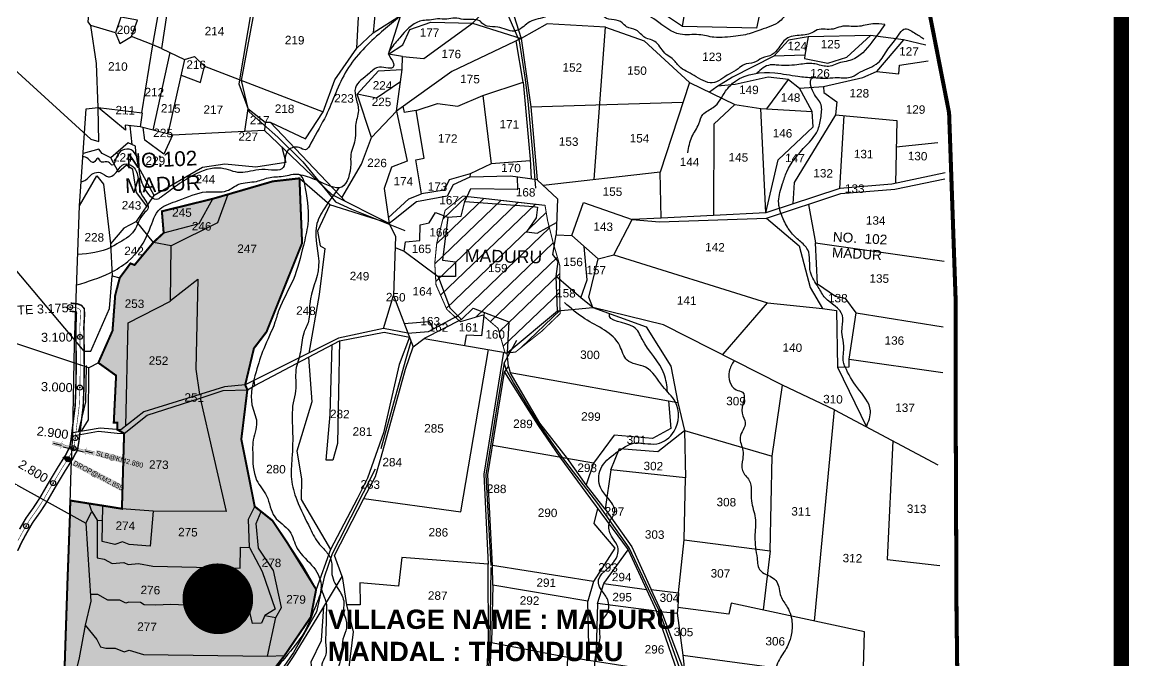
# Model space of a CAD drawing. Header units: millimetres. Extents: x 191342 to 235284, y 1600297 to 1616674.
# Drawn here: x 199883 to 202081, y 1605824 to 1607092 of the extents above; entities that cross this region are included whole.
import ezdxf
from ezdxf.enums import TextEntityAlignment as Align

# ---------------------------------------------------------------- set-up
doc = ezdxf.new("R2010")
doc.units = ezdxf.units.MM
doc.header["$LTSCALE"] = 15
doc.header["$PDMODE"] = 32
doc.header["$PDSIZE"] = 10
for name, pattern in [('ACAD_ISO02W100', [15, 12, -3]), ('ACAD_ISO03W100', [30, 12, -18]), ('HIDDEN2', [0.1875, 0.125, -0.0625])]:
    doc.linetypes.add(name, pattern=pattern)
for name, color, linetype in [('CANAL1', 7, 'Continuous'), ('CSMark', 72, 'Continuous'), ('DIMENSION', 1, 'Continuous'), ('PLOTS', 7, 'Continuous'), ('PLOTS NO', 7, 'Continuous'), ('ROADS', 1, 'Continuous'), ('STREAMS', 4, 'Continuous'), ('STRUCTURE', 5, 'Continuous'), ('TEXT', 1, 'Continuous'), ('text2', 7, 'Continuous'), ('VILLAGE BOUNDRY', 5, 'Continuous'), ('WUA-10', 3, 'Continuous')]:
    doc.layers.add(name, color=color, linetype=linetype)
doc.styles.get("Standard").update_dxf_attribs({"font": 'arial.ttf'})
doc.dimstyles.get("Standard").update_dxf_attribs({"dimtxt": 0.18, "dimasz": 0.18, "dimexe": 0.18, "dimexo": 0.0625, "dimgap": 0.09, "dimtad": 0, "dimtih": 1, "dimtoh": 1, "dimdec": 4, "dimzin": 0, "dimdsep": 46, "dimtxsty": 'Standard', "dimcen": 0.09, "dimadec": 0, "dimazin": 0, "dimtfac": 1, "dimtdec": 4, "dimtofl": 0, "dimtmove": 0, "dimatfit": 3, "dimfxl": 1, "dimtolj": 1, "dimtzin": 0, "dimarcsym": 0})

# ---------------------------------------------------------------- blocks, each defined once
blk = doc.blocks.new('DROP')
h = blk.add_hatch()
h.set_pattern_fill('ANSI31', color=1, scale=10, angle=45)
h.set_pattern_definition([(90, (-324.4107, -25.7687), (-1.25, 0), [])])
h.paths.add_polyline_path([(-9.9, -4.3), (-13.8, 4.1), (13.8, 4.1), (10.2, -4.3)])
at = {"layer": 'STRUCTURE', "color": 5, "const_width": 0.49}
blk.add_lwpolyline([(-9.9, -4.3), (-13.8, 4.1), (13.8, 4.1), (10.2, -4.3), (-9.9, -4.3)], dxfattribs=at)
at = {"layer": 'STRUCTURE', "color": 5}
blk.add_circle((0, 0), 1.33, dxfattribs=at)
blk = doc.blocks.new('SLB')
at = {"layer": 'STRUCTURE'}
h = blk.add_hatch(dxfattribs=at)
h.set_pattern_fill('DOTS', color=6, scale=20, angle=320.3722, style=0)
h.set_pattern_definition([(320.372247934, (-159.4327, -72.9564), (1.2786241598, 0.5641323054), [0, -1.25])])
h.paths.add_polyline_path([(769699.5, 1706871.1), (769699.5, 1706861.1), (769729.1, 1706861.1), (769732.1, 1706863.1), (769792.1, 1706863.1), (769795.1, 1706861.1), (769824.7, 1706861.1), (769824.7, 1706871.1), (769795.1, 1706871.1), (769792.1, 1706869.1), (769732.1, 1706869.1), (769729.1, 1706871.1)])
at = {"layer": 'STRUCTURE', "color": 6, "linetype": 'ACAD_ISO02W100', "ltscale": 0.5, "const_width": 0.5}
for points in [[(769699.5, 1706871.1), (769729.1, 1706871.1)], [(769795.1, 1706871.1), (769824.7, 1706871.1)], [(769699.5, 1706861.1), (769729.1, 1706861.1)], [(769795.1, 1706861.1), (769824.7, 1706861.1)]]:
    blk.add_lwpolyline(points, dxfattribs=at)
at = {"layer": 'STRUCTURE', "color": 6, "const_width": 0.628}
for points in [[(769726.1, 1706877.1), (769726.1, 1706873.1), (769732.1, 1706869.1), (769792.1, 1706869.1), (769798.1, 1706873.1), (769798.1, 1706877.1)], [(769726.1, 1706855.1), (769726.1, 1706859.1), (769732.1, 1706863.1), (769792.1, 1706863.1), (769798.1, 1706859.1), (769798.1, 1706855.1)]]:
    blk.add_lwpolyline(points, dxfattribs=at)
at = {"layer": 'STRUCTURE', "color": 6}
blk.add_lwpolyline([(769732.1, 1706863.1), (769792.1, 1706863.1)], dxfattribs=at)
blk.add_lwpolyline([(769732.1, 1706863.1), (769792.1, 1706863.1)], dxfattribs=at)
at = {"layer": 'STRUCTURE', "color": 0}
blk.add_circle((769762.1, 1706866.1), 1.24, dxfattribs=at)
for points in [[(769703.8, 1706866), (769726.7, 1706866)], [(769818.6, 1706865.8), (769795.7, 1706865.8)]]:
    blk.add_leader(points, dimstyle='Standard', override={"dimasz": 10, "dimgap": 0.09, "dimtad": 0}, dxfattribs=at)

msp = doc.modelspace()

# ---------------------------------------------------------------- hatches: boundary and pattern name
at = {"layer": 'PLOTS NO', "true_color": 0x105689}
h = msp.add_hatch(color=146, dxfattribs=at)
h.dxf.hatch_style = 1
h.paths.add_polyline_path([(200132, 1605430.3), (200220.9, 1605562.4), (200309.7, 1605694.4), (200329.3, 1605726.1), (200377.8, 1605800.7), (200403.9, 1605834.2), (200456, 1605910.7), (200466.6, 1605965.4), (200409.8, 1606057.2), (200379.8, 1606102.1), (200357.1, 1606120.2), (200344.6, 1606130.1), (200318, 1606263.8), (200330, 1606361.9), (200325.7, 1606371.6), (200343, 1606444.1), (200368.1, 1606476.9), (200438.7, 1606653), (200433.5, 1606781.6), (200380.6, 1606775.7), (200290.9, 1606749.6), (200261.1, 1606741), (200160.2, 1606716.2), (200163.8, 1606673.3), (200143.4, 1606654.5), (200106, 1606609.6), (200097.8, 1606612.7), (200076.6, 1606584.2), (200067.5, 1606549.5), (200062.2, 1606479.1), (200034.1, 1606415.4), (200069.3, 1606390.1), (200064.7, 1606296.8), (200071.7, 1606296.6), (200072, 1606282.4), (200085.2, 1606275.3), (200080.9, 1606125.6), (200042.9, 1606131.7), (200016, 1606135.9), (199978.3, 1606141.9), (199977.7, 1606113.5), (199972.8, 1605983), (199967.7, 1605830.3), (199961.6, 1605624.1), (199980.5, 1605719.2), (200028.1, 1605638.2), (200078.2, 1605621.6), (200094.9, 1605624.6), (200104.1, 1605618), (200089.9, 1605569.8), (200110.1, 1605525.7), (200133.7, 1605489.5), (200120.1, 1605465.6), (200109.9, 1605471.3), (200102.8, 1605453.1)])
at = {"layer": 'text2', "linetype": 'Continuous'}
h = msp.add_hatch(dxfattribs=at)
h.set_pattern_fill('ANSI31', color=40, scale=8.352367, angle=-1.1855)
h.set_pattern_definition([(43.8145, (192605.523, 1599909.112), (-18.35963, 19.13554), [])])
h.paths.add_polyline_path([(200783.5, 1606743.6), (200921.2, 1606728), (200926.4, 1606697.1), (200936.4, 1606657.2), (200950.4, 1606608.7), (200950.2, 1606561.7), (200951.1, 1606513), (200914.5, 1606477.9), (200862.4, 1606436.6), (200841.9, 1606434.7), (200827.9, 1606483.9), (200797.2, 1606510), (200752.8, 1606496.9), (200726.1, 1606521.5), (200704.7, 1606570.1), (200702.2, 1606612.9), (200706.1, 1606652.7), (200722.8, 1606718.2), (200758.1, 1606746.4)])
h.paths.add_polyline_path([(200755.2, 1606609.2), (200921.5, 1606605.8), (200922.3, 1606644), (200756, 1606647.4)], flags=24)
at = {"layer": 'text2'}
h = msp.add_hatch(dxfattribs=at)
h.set_pattern_fill('ANSI31', color=5)
h.set_pattern_definition([(45, (9407.9432, -6731.83475), (-0.088388347648, 0.088388347648), [])])
edge = h.paths.add_edge_path()
edge.add_arc((200271.4, 1605946.8), 69.1, 0, 360)
h.paths.add_polyline_path([(200192.7, 1605915.8), (200350, 1605915.8), (200350, 1605977.8), (200192.7, 1605977.8)], flags=9)

# ---------------------------------------------------------------- linework, layer by layer
at = {"layer": 'CANAL1', "color": 200, "const_width": 3}
for points in [[(199873.8, 1606042), (199881.4, 1606058.4), (199891.6, 1606077.2), (199903.6, 1606098.1), (199917.8, 1606117.9), (199931.2, 1606138.3), (199949.1, 1606169.3), (199967.8, 1606200.4), (199982.5, 1606223.6), (199988.6, 1606235.4), (199991.9, 1606240.6), (199993.5, 1606247.6), (199995.6, 1606260.4), (199998.6, 1606285.8), (200003.9, 1606328.3), (200005.4, 1606366), (200006, 1606401.9), (200006.1, 1606408.9), (200005.6, 1606464.5), (200005.6, 1606466.9), (200005.6, 1606467.7), (200005.3, 1606485.6), (200006.4, 1606507.1), (200006.5, 1606514.5), (200006.1, 1606522.9), (200000.6, 1606529.4), (199992.9, 1606532.3), (199985.2, 1606533.1), (199979.2, 1606533.9)], [(199877.6, 1606085), (199890.2, 1606106.8), (199904.6, 1606127), (199917.6, 1606146.7), (199935.3, 1606177.4), (199954.2, 1606208.8), (199968.6, 1606231.5), (199974.7, 1606243.4), (199976.9, 1606246.9), (199977.8, 1606250.7), (199979.8, 1606262.7), (199982.8, 1606287.7), (199988, 1606329.6), (199989.4, 1606366.4), (199990, 1606402.2), (199990.1, 1606409), (199989.6, 1606464.3), (199989.6, 1606466.7), (199989.6, 1606467.5), (199989.3, 1606485.9), (199990.4, 1606507.6), (199990.5, 1606514.3), (199990.4, 1606516.2), (199989.3, 1606516.6), (199983.3, 1606517.2), (199976.8, 1606518.1)]]:
    msp.add_lwpolyline(points, dxfattribs=at)
at = {"layer": 'CANAL1', "color": 1, "linetype": 'HIDDEN2', "ltscale": 4, "const_width": 1}
msp.add_lwpolyline([(199874.2, 1606062), (199884.6, 1606081.1), (199896.9, 1606102.4), (199911.2, 1606122.5), (199924.4, 1606142.5), (199942.2, 1606173.4), (199961, 1606204.6), (199975.6, 1606227.5), (199981.7, 1606239.4), (199984.4, 1606243.8), (199985.7, 1606249.1), (199987.7, 1606261.5), (199990.7, 1606286.7), (199996, 1606328.9), (199997.4, 1606366.2), (199998, 1606402), (199998.1, 1606408.9), (199997.6, 1606464.4), (199997.6, 1606466.8), (199997.6, 1606467.6), (199997.3, 1606485.7), (199998.4, 1606507.4), (199998.5, 1606514.4), (199998.2, 1606519.8), (199995.8, 1606522.7), (199991.1, 1606524.5), (199984.3, 1606525.1), (199978, 1606526)], dxfattribs=at)
at = {"layer": 'PLOTS', "color": 0}
for points in [[(200838.3, 1607321.3), (200852.4, 1607263.9), (200845, 1607149.4), (200873.5, 1607059), (200892.8, 1606923.7), (200905.4, 1606778.8), (200946, 1606741.1), (200943, 1606669.2), (200974.6, 1606667.9), (200997.8, 1606733.9), (201094.1, 1606699.9), (201148.7, 1606695.4), (201361.3, 1606702.7), (201508.7, 1606751.3), (201615.9, 1606760.1), (201715.5, 1606780.7)], [(200053.8, 1604854.6), (200046.8, 1604864), (199983.6, 1605005.9), (199957.4, 1605054), (199959.7, 1605260.9), (199960.4, 1605326.3), (199958.7, 1605459.6), (199962.6, 1605677.6), (199972.8, 1605983), (199977.7, 1606113.5), (199979.8, 1606204), (199983.6, 1606276.5), (199986.9, 1606452.7), (199996.7, 1606727.1), (200009.9, 1606919.9), (200033.6, 1606922), (200030.4, 1607009.6), (200019.4, 1607084.9), (200014, 1607092.3), (200018.1, 1607138.2), (199961.6, 1607192.5), (199926.7, 1607245.1), (199885.3, 1607283.1)], [(201193.9, 1607083.2), (201225.8, 1607276.9)], [(200018.1, 1607138.2), (200033.9, 1607194.8), (200179.1, 1607170.5), (200159.6, 1607039.5), (200142.1, 1607046.8)], [(200159.6, 1607039.5), (200205.4, 1607017.7), (200224.7, 1607023.3), (200244.8, 1607004.2), (200480.3, 1606913.7), (200503.4, 1606977.5), (200547.3, 1607040.2), (200553, 1607139.4), (200347.5, 1607197.7), (200337.5, 1607135.4), (200346.4, 1607128.7), (200317.7, 1606976.2)], [(201650.4, 1607131.9), (201545.4, 1607150.9), (201510.5, 1607151.7), (201346.7, 1607104.1), (201341.3, 1607080.1), (201193.9, 1607083.2), (201075, 1607163.2), (201036.1, 1607179.7), (200958.9, 1607197.2), (200845, 1607149.4)], [(200142.1, 1607046.8), (200164.7, 1607172.9)], [(200610.3, 1607028.1), (200638.7, 1607047), (200652.8, 1607077.3), (200694.1, 1607091.8), (200777.3, 1607090), (200835, 1607148.7)], [(200547.3, 1607040.2), (200579.6, 1607070.7), (200636, 1607106.5), (200647.3, 1607135.4)], [(200585.5, 1607134.1), (200579.6, 1607070.7)], [(200120.5, 1606911.9), (200142.1, 1607046.8), (200099.6, 1607063.2), (200112, 1607095.4), (200078.8, 1607101.9), (200068.2, 1607070.6), (200019.4, 1607084.9)], [(200517.9, 1606743), (200556.4, 1606809.8), (200576.3, 1606862.6), (200548, 1606948.7), (200590.5, 1606994.9), (200637.5, 1606997.8), (200638, 1607023.3), (200610.3, 1607028.1), (200635.1, 1607105.9)], [(200638, 1607023.3), (200680.4, 1607019.9), (200777.3, 1607090)], [(200777.3, 1607090), (200873.5, 1607059)], [(201018.7, 1606779.2), (201041.1, 1607081.6), (200925.7, 1607088.3), (200873.5, 1607059)], [(201041.1, 1607081.6), (201118.4, 1607055), (201207.9, 1606972), (201149.7, 1606794)], [(200068.2, 1607070.6), (200076.5, 1607049.2), (200099.6, 1607063.2)], [(200873.5, 1607059), (200736.1, 1606994), (200625.9, 1606915), (200637.5, 1606997.8)], [(200665.4, 1606916.2), (200707.6, 1606930.4), (200748.2, 1606925.2), (200797.8, 1606945.8), (200877.8, 1606972.3), (200864, 1607054.5)], [(201633, 1607056.9), (201567.7, 1607065.3), (201443.8, 1607062.8), (201404.7, 1607056.1), (201375.8, 1607024.4), (201293.7, 1606982.5), (201262.5, 1606963.1), (201247.8, 1606952.6)], [(201443.8, 1607062.8), (201437.2, 1607026.4), (201375.8, 1607024.4)], [(201437.2, 1607026.4), (201436.7, 1607019.5), (201482.6, 1607010.6), (201520.5, 1607022.3), (201567.7, 1607065.3)], [(201677.5, 1607046.4), (201633, 1607056.9), (201579.6, 1606993.9)], [(200143.1, 1606877.3), (200176.9, 1607031.3)], [(199851.7, 1607012.5), (200018.8, 1606859.3), (200035.2, 1606855.1), (200033.6, 1606922)], [(200205.4, 1607017.7), (200172.2, 1606869.9)], [(201474.1, 1606964.1), (201552.2, 1606982.2), (201579.6, 1606993.9), (201623.8, 1606989.4), (201625.5, 1607006.6), (201682.3, 1607015)], [(200198.4, 1606986.6), (200237.2, 1606972.2), (200244.8, 1607004.2)], [(200317.7, 1606976.2), (200330.8, 1606920), (200365.4, 1606893.4), (200375.6, 1606893.2), (200524.6, 1606735.8)], [(200634.1, 1606973.3), (200586.5, 1606941.1), (200548, 1606948.7)], [(200877.8, 1606972.3), (200891.8, 1606819.4), (200893.8, 1606780.4)], [(201207.9, 1606972), (201298.1, 1606928), (201350.1, 1606920.1), (201451.9, 1606914.1), (201426.9, 1606961), (201474.1, 1606964.1), (201474.9, 1606952.3), (201500.9, 1606933.5), (201498.4, 1606907.8), (201619.7, 1606896.2), (201617.5, 1606771.7)], [(201404.8, 1606978.2), (201364.3, 1606982.5), (201298.7, 1606968.2), (201264.6, 1606964.5)], [(201361.7, 1606919.4), (201404.8, 1606978.2), (201426.9, 1606961)], [(200797.8, 1606945.8), (200814.5, 1606810.2)], [(200905.4, 1606778.8), (200852.8, 1606786.1), (200772.1, 1606784.2), (200738.5, 1606768.6), (200726.6, 1606746), (200665.9, 1606734.9), (200620.4, 1606698.8), (200611.5, 1606691.7), (200498.3, 1606749.2), (200364.1, 1606876.6), (200181.6, 1606867.5), (200117.3, 1606883.8), (200087.5, 1606887.3), (200088.2, 1606877), (200033.6, 1606922)], [(200033.6, 1606922), (200121.1, 1606911.9), (200117.3, 1606883.8)], [(200330.8, 1606920), (200324.6, 1606874.6)], [(200609.9, 1606703.3), (200650.7, 1606741.2), (200676, 1606750.7), (200664.5, 1606818.6), (200681.4, 1606821.5), (200665.4, 1606916.2), (200645.2, 1606912.8), (200642.1, 1606912.3), (200639.5, 1606924.7)], [(200892.8, 1606923.7), (201195.2, 1606933.1)], [(201298.1, 1606928), (201256.2, 1606889.5), (201255.8, 1606707.8)], [(201359.9, 1606713.1), (201350.1, 1606920.1)], [(200375.6, 1606893.2), (200445.7, 1606860.4), (200480.3, 1606913.7)], [(200576.3, 1606862.6), (200625.9, 1606915)], [(200625.9, 1606915), (200647.2, 1606815.7), (200616.4, 1606803.5), (200601.9, 1606761.8), (200611.5, 1606691.7)], [(201359.9, 1606713.1), (201384.4, 1606818.4), (201453.7, 1606884.1), (201451.9, 1606914.1)], [(201498.4, 1606907.8), (201415.9, 1606773.7), (201413.3, 1606730.7)], [(201506.6, 1606761.5), (201515, 1606906.2)], [(200096.4, 1606886.2), (200100.5, 1606849)], [(200181.6, 1606867.5), (200163.9, 1606829.8), (200126.6, 1606857.3), (200123.3, 1606882.3)], [(200365.4, 1606893.4), (200364.1, 1606876.6)], [(200398.7, 1606843.8), (200406.7, 1606812.9), (200346.8, 1606803.5), (200285.1, 1606809.5), (200240.9, 1606803.3), (200145.1, 1606747.6), (200113.5, 1606804.3), (200108.4, 1606834), (200107.9, 1606845.7), (200093.2, 1606852.2), (200059, 1606822.3), (200041.4, 1606831.1), (200034.9, 1606839.3), (200003.8, 1606831.2)], [(201701.4, 1606852.4), (201618.8, 1606843.6)], [(200130.3, 1606726.1), (200109.9, 1606753.3), (200102.8, 1606799.1), (200090.2, 1606807.9), (200074.3, 1606793.9), (200059, 1606822.3)], [(200892, 1606816.1), (200814.5, 1606810.2), (200772.6, 1606790.7), (200730.9, 1606778.7), (200720.8, 1606757.9), (200676, 1606750.7)], [(199996.7, 1606727.1), (200031.2, 1606786.9), (200044.2, 1606770.1), (200058.4, 1606651.6), (200061.7, 1606588.3), (200076.6, 1606584.2), (200097.8, 1606612.7), (200106, 1606609.6), (200143.4, 1606654.5)], [(200772.6, 1606790.7), (200772.1, 1606784.2)], [(201151.8, 1606702.5), (201149.7, 1606794), (200917.4, 1606767.7)], [(201715.7, 1606792.7), (201610.1, 1606770.2), (201506.6, 1606761.5), (201359.9, 1606713.1), (201151.8, 1606702.5), (201094.1, 1606699.9)], [(200611.5, 1606691.7), (200493.6, 1606729.1), (200433.5, 1606781.6), (200380.6, 1606775.7), (200261.1, 1606741), (200160.2, 1606716.2), (200163.8, 1606673.3), (200234.3, 1606692.2), (200261.1, 1606741)], [(200325.7, 1606371.6), (200343, 1606444.1), (200368.1, 1606476.9), (200438.7, 1606653), (200433.5, 1606781.6)], [(200623.4, 1606644.3), (200641.7, 1606636.9), (200644.3, 1606655.9), (200672.7, 1606658), (200673.4, 1606689.4), (200690.9, 1606693.6), (200703.5, 1606713.7), (200728.4, 1606704.4), (200754.7, 1606706.3), (200761.7, 1606735.7), (200774, 1606761.8), (200867, 1606759.9), (200866.4, 1606784.2)], [(199742.1, 1606750.1), (200004.9, 1606438.7), (200019.1, 1606438.8), (200056.2, 1606523.1), (200061.7, 1606588.3)], [(200290.9, 1606749.6), (200271, 1606693.4), (200178.5, 1606647.8), (200143.4, 1606654.5), (200109.6, 1606696.1), (200145.1, 1606747.6)], [(200493.6, 1606729.1), (200469.3, 1606676.8), (200474.3, 1606647.8), (200484.1, 1606642.4), (200472.6, 1606551.2), (200451.8, 1606434.8)], [(200761.7, 1606735.7), (200898, 1606725.5), (200906, 1606724.5), (200903.6, 1606702.9), (200884.2, 1606675.5), (200905.3, 1606673), (200944, 1606693.8)], [(201444.3, 1606730), (201458.6, 1606653.5), (201713.7, 1606617.5)], [(200728.4, 1606704.4), (200717.8, 1606618.9), (200743.7, 1606615.7), (200743.1, 1606587), (200708.8, 1606586.8)], [(200974.6, 1606667.9), (201026.8, 1606621.5), (201057.9, 1606629.6), (201094.1, 1606699.9)], [(201361.3, 1606702.7), (201425.8, 1606647.5), (201447.9, 1606564.7), (201472.3, 1606523.4), (201499.9, 1606519.5), (201501.8, 1606407), (201525.3, 1606407.5), (201525, 1606422.9), (201539.4, 1606514.7), (201712.2, 1606486.5)], [(200109.6, 1606696.1), (200084.6, 1606682.4), (200058.4, 1606651.6)], [(200611.5, 1606691.7), (200624.1, 1606666.3), (200620.3, 1606548.8), (200659, 1606447.3), (200681.2, 1606463.5), (200846.1, 1606435.5), (200945.9, 1606518.3), (201016.2, 1606525), (201121.9, 1606486.8), (201170.9, 1606408.9), (201184.7, 1606336.6), (201198.1, 1606280.8), (201372, 1606229.9), (201392.5, 1606370.7), (201156.5, 1606490.5), (201016.2, 1606525)], [(201016.2, 1606525), (200992.3, 1606544.2), (200943.1, 1606586.6), (200947.4, 1606616.8), (200936.5, 1606630.2), (200943, 1606669.2)], [(201539.4, 1606514.7), (201518.5, 1606542.4), (201497.9, 1606546.7), (201462.4, 1606571.5), (201458.6, 1606653.5)], [(200088.6, 1606289.7), (200093.3, 1606494.5), (200177.2, 1606537.6), (200178.5, 1606647.8)], [(200641.7, 1606636.9), (200708.8, 1606586.8), (200732.3, 1606524.6), (200755, 1606501.1), (200778.4, 1606523.6), (200849.1, 1606496.7), (200846.1, 1606435.5)], [(200992.3, 1606544.2), (201004.6, 1606579.9), (200998.9, 1606646.3)], [(201016.2, 1606525), (201008, 1606545.8), (201026.8, 1606621.5)], [(201057.9, 1606629.6), (201363.3, 1606534.5), (201472.3, 1606523.4)], [(200076.6, 1606584.2), (200067.5, 1606549.5), (200062.2, 1606479.1), (200034.1, 1606415.4), (200015, 1606405.6), (199690.7, 1606513)], [(200177.2, 1606539.4), (200231.5, 1606581.4), (200227.8, 1606403), (200235, 1606352.5)], [(200945.9, 1606518.3), (200943.1, 1606586.6)], [(200600.3, 1606483.2), (200620.3, 1606548.8)], [(201274.7, 1606432.2), (201363.3, 1606534.5)], [(200648.7, 1606474.3), (200689.9, 1606477.7), (200747.6, 1606508.8)], [(200755, 1606501.1), (200681.2, 1606463.5)], [(200800, 1606515.3), (200795.1, 1606468.8), (200764.7, 1606470.4), (200761.3, 1606449.9)], [(200641.5, 1606493.2), (200690.6, 1606497.6), (200698.8, 1606482.5)], [(200513.3, 1606459.3), (200509.1, 1606255.1), (200499.5, 1606221.8), (200486.5, 1606222.1), (200494.6, 1606312.8), (200498.2, 1606451.4)], [(200651.8, 1606466.3), (200631.6, 1606411.8), (200600.4, 1606276.4), (200568.9, 1606186.1), (200548.1, 1606145.5), (200494.8, 1606044.6)], [(200248.2, 1604830), (200271.8, 1604920.2), (200276.6, 1604938.3), (200284.1, 1604987.5), (200310.3, 1605094.6), (200339.5, 1605204.3), (200329.3, 1605204.5), (200370.3, 1605507.5), (200371.3, 1605560.8), (200271.8, 1605615), (200343.8, 1605716), (200421.9, 1605832), (200468.7, 1605909.2), (200495.1, 1605952.7), (200518.3, 1605990.9), (200503.2, 1606032.9), (200561.1, 1606146), (200584.2, 1606189.7), (200595.8, 1606228.1), (200643.9, 1606402.7), (200659, 1606447.3)], [(200561.1, 1606146), (200753.9, 1606119.2), (200808.7, 1606441.9)], [(200838.5, 1606436.8), (200799.9, 1606194.5), (200808.5, 1606015.3)], [(200817.4, 1605973.9), (200817, 1606013.1), (200807.3, 1606192.8), (200840.4, 1606396.8), (200848.6, 1606407.9), (200846.1, 1606435.5)], [(200451.3, 1606426.6), (200458.2, 1606337.9), (200428.1, 1606240.1), (200437.4, 1606185.2), (200436.6, 1606144.2), (200494.8, 1606044.6), (200466.6, 1605965.4), (200456, 1605910.7), (200403.9, 1605834.2), (200377.8, 1605800.7), (200361.6, 1605803.6), (200309.8, 1605732.7), (200307.4, 1605729.3), (200148.5, 1605735.6), (200135.9, 1605732.5), (200090.9, 1605739.1), (200081.8, 1605736), (200027.6, 1605744.3), (199982.8, 1605747.9)], [(200034.1, 1606415.4), (200069.3, 1606390.1), (200064.7, 1606296.8), (200071.7, 1606296.6), (200071.9, 1606282.7)], [(201525, 1606422.9), (201711.2, 1606396.4)], [(200009.8, 1606409.8), (200008.4, 1606338.1), (199994.6, 1606279.8)], [(200000.9, 1606279.4), (200014.3, 1606301.9), (200015, 1606405.6)], [(200840.4, 1606396.8), (200888.9, 1606319.8), (200907.8, 1606290.9), (200950.7, 1606228.1), (201011.4, 1606145.5), (201086.1, 1606043.8), (201122.5, 1605965.4), (201142.7, 1605921.9)], [(200848.6, 1606407.9), (200851.9, 1606395.8), (201184.7, 1606336.6)], [(201017.4, 1606216.4), (201003.2, 1606173.1), (200965.7, 1606225.4), (200911, 1606295.4), (200851.9, 1606395.8)], [(201501.8, 1606407), (201559.4, 1606288.3)], [(201456.2, 1605902.7), (201496.4, 1606321.8), (201392.5, 1606370.7)], [(200031.4, 1606102.6), (200032, 1606027.9), (200045.6, 1606025.5), (200061.4, 1606017), (200084.7, 1606018.8), (200093.2, 1606014.8), (200114, 1606016.8), (200142.1, 1606011.3), (200315.7, 1606007.8), (200316.5, 1606049), (200334.3, 1606048.6), (200332.5, 1606104.8), (200344.6, 1606130.1), (200318, 1606263.8), (200330, 1606361.9)], [(200236.3, 1606345.4), (200287.6, 1606119.8), (200143.1, 1606120.9), (200080.9, 1606125.6), (200085.2, 1606275.3)], [(201166.2, 1606339.9), (201171.2, 1606285.2), (201134.5, 1606264.8), (201058.2, 1606271.8), (201017.4, 1606216.4), (200816.8, 1606251.4)], [(201496.4, 1606321.8), (201701.2, 1606212.8)], [(199644.2, 1606299), (200009, 1606096.8), (200018.9, 1605941.8), (200008, 1605894.4), (199996.1, 1605829.3), (199986, 1605788.2), (199979.1, 1605701.7), (199961.6, 1605624.1)], [(201051.8, 1606203.1), (201068.8, 1606244.9), (201145.1, 1606239.3), (201198.1, 1606280.8)], [(201198.1, 1606280.8), (201200, 1606187.1)], [(201611.9, 1606260.3), (201600.7, 1606024.9), (201705.1, 1606012.9)], [(201197.4, 1606063.7), (201368, 1606041.9), (201372, 1606229.9)], [(201186.2, 1605958.7), (201197.4, 1606063.7), (201200, 1606187.1), (201051.8, 1606203.1), (201040.8, 1606124.5), (201003.2, 1606173.1)], [(200080.9, 1606125.6), (199978.3, 1606141.9)], [(200009, 1606096.8), (200021.4, 1606119.9), (200016, 1606135.9)], [(200143.1, 1606120.9), (200136.7, 1606051.2), (200095.3, 1606054.6), (200081.8, 1606059.6), (200066.8, 1606054.3), (200041.5, 1606060.8), (200042.9, 1606131.7)], [(200344.6, 1606130.1), (200379.8, 1606102.1), (200439.8, 1606012.3), (200466.6, 1605965.4)], [(201025.6, 1606126.1), (201018, 1606096.6), (201060, 1606047.4), (201017.3, 1605981.3), (201005.9, 1605942.4)], [(200021.4, 1606119.9), (200031.4, 1606102.6), (200042.3, 1606102.3)], [(200334.3, 1606048.6), (200359.5, 1606000.9), (200385.1, 1605926), (200364.9, 1605913.4), (200386.7, 1605909.6), (200398, 1605929.4), (200382.2, 1606003.3), (200352, 1606047.1), (200347.8, 1606096.4), (200357.1, 1606120.2)], [(201040.8, 1606124.5), (201093.9, 1606050.1), (201132, 1605965.2)], [(201025.3, 1605937.5), (201038, 1605977), (201086.1, 1606043.8)], [(201368, 1606041.9), (201354.7, 1605924.7)], [(200790.2, 1605484.7), (200805.2, 1605783), (200809.2, 1605860.5), (200808.5, 1606015.3), (200637.1, 1606029), (200630.3, 1605972), (200553.7, 1605978.7), (200554.1, 1605934.8), (200526.6, 1605934.5), (200539.9, 1605881.3), (200531.2, 1605810.7), (200579, 1605804.8), (200805.2, 1605783)], [(201017.3, 1605981.3), (200817, 1606013.1)], [(200518.3, 1605990.9), (200526.6, 1605934.5)], [(201008.7, 1605824), (201005.9, 1605942.4), (200817.4, 1605973.9), (200815.1, 1605860)], [(201038, 1605977), (201122.5, 1605965.4)], [(200364.9, 1605913.4), (200357.8, 1605898.5), (200339.9, 1605897.7), (200332.6, 1605929), (200178.1, 1605935.4), (200147.3, 1605934), (200124.8, 1605934.9), (200117.5, 1605939.3), (200094.7, 1605939.8), (200088.4, 1605938), (200076.7, 1605943.8), (200052.8, 1605944.3), (200032.9, 1605955.1), (200018.1, 1605955.4)], [(201152.6, 1605921), (201132, 1605965.2), (201186.2, 1605958.7), (201185, 1605929.8)], [(200371.3, 1605560.8), (200404.4, 1605665.1), (200443.9, 1605664.3), (200450.5, 1605725.4), (200459.8, 1605781.7), (200457, 1605821.8), (200477.4, 1605863.7), (200481.9, 1605930.9)], [(201142.8, 1605921.9), (201025.3, 1605937.5), (201022.4, 1605821.9)], [(201400.5, 1605420.8), (201503.5, 1605398.7), (201571.9, 1605710.4), (201551.1, 1605715), (201555.8, 1605881.3), (201290.9, 1605938.4), (201286.2, 1605916.5), (201185, 1605929.8), (201183.5, 1605918.2), (201194.7, 1605835), (201198.7, 1605798.6)], [(200008, 1605894.4), (200030.8, 1605865.7), (200038.4, 1605851.3), (200048.7, 1605848.9), (200067.5, 1605848.5), (200085.5, 1605841.6), (200095.4, 1605844.9), (200123.9, 1605836.2), (200369.8, 1605832.7), (200386.7, 1605909.6)], [(201185.1, 1605799.9), (201142.8, 1605921.9), (201183.5, 1605918.2)], [(201152.6, 1605921), (201198.7, 1605798.6)], [(200797.8, 1605483.4), (200808.5, 1605677.1), (200810.7, 1605781.2), (200815.1, 1605860), (200965.5, 1605830.7), (200948.8, 1605415.2), (200904.9, 1605420.2)], [(200369.8, 1605832.7), (200403.9, 1605834.2)], [(200953.1, 1605521.7), (201106.5, 1605496.2), (201126.8, 1605805.6), (200965.5, 1605830.7)], [(201194.7, 1605835), (201553.1, 1605786.7)]]:
    msp.add_lwpolyline(points, dxfattribs=at)
at = {"layer": 'ROADS', "linetype": 'ACAD_ISO03W100'}
for points in [[(201020.2, 1609068), (201002.1, 1608882.5), (201006.3, 1608818.8), (201004.8, 1608798.8), (200999.5, 1608770), (200956.7, 1608466.1), (200922.3, 1608271.7), (200899.1, 1608123.4), (200876.3, 1607969.8), (200866, 1607904.8), (200839.7, 1607733.2), (200829.9, 1607670.3), (200820.6, 1607558.6), (200825.1, 1607440.7), (200831, 1607340.4), (200833.3, 1607315.2), (200848, 1607264.4), (200840.7, 1607155.4), (200840, 1607123.1), (200870, 1607054.9), (200881.7, 1606977.8), (200886.9, 1606934.6), (200898, 1606811.3), (200902.5, 1606762)], [(200092.6, 1608091.9), (200175.2, 1607981.5), (200160.9, 1607874.2), (200216.7, 1607789), (200281.4, 1607651), (200351.7, 1607386.9), (200364.2, 1607311.7), (200357.8, 1607216), (200339.8, 1607126), (200312.9, 1606969), (200333.6, 1606913.4), (200390.2, 1606863.5)], [(200654.9, 1606458), (200643.1, 1606418.3), (200583.9, 1606204), (200511.7, 1606062), (200498.4, 1606035.9), (200482.4, 1605989.9), (200467.3, 1605920.9), (200421.5, 1605839.9), (200331.5, 1605710.3), (200154.7, 1605456.3), (200121, 1605403.7), (200089.5, 1605298.5), (200063.5, 1605144.2), (200046.9, 1605040.2), (200016.9, 1604902.8)], [(200864.7, 1606459.5), (200839.9, 1606415.1), (200827.7, 1606340.8), (200803.3, 1606192.8), (200813.7, 1606008.6), (200811.8, 1605859.6), (200809.8, 1605824.3), (200807.8, 1605789.2), (200793.9, 1605475.8), (200789.6, 1605416.1), (200797.4, 1605287), (200791.8, 1605192.3), (200779.6, 1605100.6), (200770.8, 1605048.7), (200772.9, 1604964.4), (200784.3, 1604852.4), (200835.9, 1604687.2)], [(201834.8, 1604622), (201764.5, 1604705.6), (201692.1, 1604792.7), (201618, 1604902.7), (201552.9, 1605003), (201505.6, 1605128.9), (201483.5, 1605193.1), (201461.2, 1605250.9), (201422.8, 1605373.8), (201394.7, 1605422), (201314.8, 1605509.4), (201244.4, 1605680.8), (201192.5, 1605799.2), (201148.4, 1605921.4), (201126.5, 1605966.4), (201088.1, 1606048.1), (201026.1, 1606135.8), (200956.1, 1606227.1), (200906.5, 1606297.9), (200858.6, 1606376.1), (200844.1, 1606401.9), (200839.9, 1606415.1)]]:
    msp.add_lwpolyline(points, dxfattribs=at)
at = {"layer": 'ROADS'}
for points in [[(200390.2, 1606863.5), (200440, 1606814.2), (200505.2, 1606734.8), (200537, 1606720.5), (200642.7, 1606678.3)], [(200648.7, 1606474.3), (200600.3, 1606483.2), (200510.7, 1606464.3), (200325.7, 1606371.6), (200284.5, 1606367.9), (200124.4, 1606318), (200079, 1606282.1), (200037.6, 1606285.6), (199983.6, 1606276.5)], [(200344.8, 1606370.3), (200451.3, 1606426.6), (200513.3, 1606459.3), (200601.4, 1606476.3), (200651.8, 1606466.3)], [(199983.3, 1606270.2), (200034.3, 1606279.4), (200071.5, 1606275.6), (200085.2, 1606275.3), (200131, 1606311.6), (200236.3, 1606345.4), (200281.7, 1606360.2), (200330, 1606361.9), (200344.8, 1606370.3), (200343.6, 1606380.6)]]:
    msp.add_lwpolyline(points, dxfattribs=at)
at = {"layer": 'STREAMS'}
for points in [[(201654, 1607122.1), (201637.4, 1607120.7), (201607.2, 1607126.4), (201568.9, 1607127.1), (201540, 1607127.7), (201505.6, 1607133.7), (201474.4, 1607130.3), (201436.5, 1607116.7), (201407.6, 1607111.3), (201387.4, 1607093.8), (201349.6, 1607076.6), (201319.1, 1607066.7), (201300.2, 1607064.1), (201256.5, 1607061.7), (201226.9, 1607066.9), (201189.7, 1607067.7), (201141.7, 1607095), (201106.2, 1607119.2), (201061.4, 1607150.5), (201014.2, 1607167.4), (200988.8, 1607167.9), (200924.8, 1607169.2), (200877.6, 1607163.1), (200860.2, 1607150.9), (200818.4, 1607144.3), (200784.1, 1607134.2), (200756.2, 1607132.2), (200727.4, 1607128.2), (200704.5, 1607128.7), (200679.7, 1607130.6), (200662.9, 1607125.1), (200635.1, 1607128.6), (200584.9, 1607128), (200552.8, 1607135.5), (200526.3, 1607131.3), (200504.6, 1607135.8), (200478.8, 1607133.3), (200457.3, 1607139), (200434.1, 1607135.6), (200411.9, 1607136.1), (200390.2, 1607132.1), (200369.7, 1607138.5), (200351.5, 1607134.4), (200333.5, 1607129.7), (200310.9, 1607118.9), (200277, 1607116.1), (200265.4, 1607113.2)], [(200660, 1607124.7), (200596.4, 1607072.4), (200527.7, 1606996.3), (200486.2, 1606906.5), (200456.3, 1606851.4), (200445.2, 1606838.4), (200432.8, 1606842.7), (200408.7, 1606834.2), (200401.4, 1606803.3), (200359, 1606799.1), (200315.6, 1606793), (200278.2, 1606801.6), (200221.8, 1606787.3), (200187.2, 1606765.3), (200158.6, 1606744.2), (200149.6, 1606739.6), (200134.1, 1606749.8), (200117.3, 1606786.4), (200110.2, 1606823.4), (200099.5, 1606838.4), (200082, 1606837.6), (200070.3, 1606823.8), (200061.6, 1606807.7), (200054, 1606813.6), (200045.1, 1606813.8), (200040.5, 1606813.9), (200033.1, 1606821.5), (200024.6, 1606813.4), (200018.5, 1606815.8), (200008.4, 1606823.7), (200003.3, 1606824.1)], [(201595.9, 1607086.8), (201572.1, 1607088.3), (201541.7, 1607083.1), (201508.6, 1607082.8), (201493.4, 1607078.1), (201461.9, 1607076.2), (201447.6, 1607069.1), (201434.1, 1607066), (201403.3, 1607060.6), (201385.3, 1607041), (201372.6, 1607027.3), (201352.1, 1607020.1), (201336.2, 1607011.8), (201316.1, 1607007.3), (201305, 1606999.3), (201286.8, 1606988.8), (201253.4, 1606971.3), (201217.1, 1606986), (201188, 1607004), (201173.8, 1607019.5), (201161.9, 1607027.8), (201141.6, 1607051.5), (201130.9, 1607057), (201119.7, 1607061.1), (201102.4, 1607076.1), (201083.1, 1607082.7), (201074.3, 1607090.4), (201058.4, 1607096.7), (201039.1, 1607101.6), (201024.4, 1607114.8), (201015.1, 1607113.1), (200998.3, 1607116.1), (200990.2, 1607118.7), (200977.4, 1607119), (200962.6, 1607114.4), (200945.5, 1607113.1), (200920.7, 1607101.9), (200902.7, 1607096.9), (200887.5, 1607090.1), (200876.1, 1607081.2), (200860.3, 1607074.2), (200827.2, 1607082), (200806.5, 1607084), (200797.4, 1607088.6), (200791.1, 1607094.1), (200775.3, 1607097), (200759.2, 1607097.3), (200741.7, 1607099.7), (200726.4, 1607097.8), (200707.7, 1607098.2), (200691.5, 1607095.9), (200678.3, 1607095), (200637.4, 1607066.3), (200618.6, 1607044.1), (200610.5, 1607028.7), (200620.5, 1607009.5), (200620.4, 1607004.1), (200592.4, 1607002.3), (200572.5, 1606990.4), (200544.5, 1606961.2), (200550.5, 1606916.3), (200544.8, 1606886.7), (200544.3, 1606861.3), (200535.6, 1606829.2), (200535.2, 1606809.8), (200517.3, 1606764.3), (200468.2, 1606777.7), (200432.1, 1606789.4)], [(201595.9, 1607086.8), (201570.4, 1607052), (201530.4, 1607016.8), (201500.5, 1607009.3), (201487.3, 1607004.3), (201475.6, 1607004.6), (201451.2, 1607009.7), (201421.6, 1607007), (201380.5, 1607006.6), (201368.4, 1607006.8), (201341.9, 1606990.4)], [(201559.4, 1606288.3), (201567.5, 1606319.8), (201541.5, 1606365.9), (201517.2, 1606407.3), (201514.1, 1606416.4), (201514.8, 1606448.4), (201511, 1606472.3), (201511.3, 1606485.8), (201511.8, 1606509.4), (201477.8, 1606544.2), (201463.8, 1606565.6), (201448.3, 1606595.3), (201442.9, 1606640), (201426.8, 1606657.4), (201408.6, 1606676), (201394, 1606701.4), (201385.2, 1606736.3), (201393.1, 1606771.1), (201401.1, 1606794.6), (201439.9, 1606846.8), (201462.3, 1606876), (201468.8, 1606901.2), (201469.4, 1606927.5), (201454.3, 1606952), (201452.4, 1606981.2), (201462.7, 1606981), (201502.2, 1606981.7), (201530.6, 1606983.3), (201547.6, 1606992.8), (201582.4, 1607011), (201602.2, 1607038.1), (201623.5, 1607066), (201634, 1607077.9), (201655.1, 1607070.5), (201673.7, 1607058.6)], [(201204.7, 1606832.6), (201212.8, 1606863.9), (201226.8, 1606890.2), (201234.6, 1606908.5), (201255.4, 1606922.4), (201279.8, 1606954.7), (201299.3, 1606974.7), (201377.6, 1606990.9), (201423.6, 1606984.3), (201453.6, 1606981.6)], [(199999.9, 1606774.6), (200007.3, 1606777.3), (200023.5, 1606791.1), (200037.6, 1606793.1), (200054, 1606784.8), (200071.7, 1606795.8), (200085.2, 1606810.1), (200102.7, 1606805.1), (200113.3, 1606781.6), (200121.4, 1606747), (200132.6, 1606720.9), (200124.2, 1606711.9), (200105.4, 1606677.8), (200070.8, 1606651.4), (200058.8, 1606644.6), (199993.2, 1606630.3)], [(199991.1, 1606569.9), (200057.2, 1606594.1), (200092.6, 1606616.7), (200135.8, 1606679.7), (200156.5, 1606720.9), (200192.7, 1606737.4), (200248.2, 1606754.7), (200289.6, 1606757.2), (200313.3, 1606769.9), (200348, 1606775.7), (200375, 1606783.4), (200405.4, 1606786.5), (200434, 1606788.6), (200445.1, 1606761.2), (200449.9, 1606690.5), (200441.3, 1606648.6), (200420.7, 1606579.7), (200392.5, 1606519.9), (200384.7, 1606495.8), (200362.5, 1606443.3), (200347.3, 1606397.6), (200339.2, 1606332.1), (200348.3, 1606297.7), (200341, 1606257.2), (200340.6, 1606237.2), (200348.4, 1606182.6), (200368.2, 1606151), (200384.3, 1606109.7), (200413.6, 1606080.9), (200429.2, 1606046.9), (200461.8, 1606008.9), (200476.6, 1605969.1), (200465.7, 1605932.7), (200446.3, 1605886.4), (200410.5, 1605836.7), (200383.7, 1605803), (200333.6, 1605718), (200274, 1605628.8), (200175.9, 1605487.6), (200124.6, 1605405.3), (200094.8, 1605326.3), (200061, 1605114.6), (200046.1, 1605032.4), (200044.4, 1604947.5), (200035.5, 1604889.2)], [(200511.9, 1606762.8), (200483.8, 1606723.3), (200467, 1606687.3), (200471.6, 1606607.5), (200453.9, 1606532.7), (200451.4, 1606498), (200442, 1606474.2), (200435.5, 1606436.8), (200426.5, 1606401.3), (200425.7, 1606359.9), (200420.9, 1606335.7), (200419.8, 1606282.7), (200418.6, 1606225.8), (200417.7, 1606184.3), (200428.1, 1606143.5), (200454.7, 1606086.3), (200473.4, 1606054.8), (200488.8, 1606037.6), (200497.8, 1606016.2), (200497.5, 1605999.8), (200511.1, 1605965.2), (200521.7, 1605939.6), (200521.3, 1605917.9), (200525.9, 1605904.9), (200525.4, 1605883), (200518.7, 1605861.5), (200518.2, 1605839.5), (200512, 1605814.5), (200511, 1605769.3), (200510.5, 1605744.6), (200509.8, 1605710.9), (200509.2, 1605678), (200496.1, 1605656.9), (200491.6, 1605644.1), (200491.2, 1605626), (200477.9, 1605603.7), (200483.6, 1605575.3), (200476.4, 1605546.2), (200478.7, 1605511.2), (200488, 1605485.1), (200494.3, 1605443.4), (200496.8, 1605413.6), (200505.6, 1605382.6), (200514.2, 1605334), (200513.4, 1605302.5), (200512.9, 1605281.5), (200519.3, 1605269.7), (200523.1, 1605251.1), (200519.5, 1605230.3), (200486.8, 1605174.2), (200489.2, 1605126.4), (200487.9, 1605063.1), (200473.7, 1604978.5), (200467, 1604961.8), (200459.8, 1604913.7), (200437.6, 1604892.3), (200445, 1604854.1), (200460, 1604833.8), (200490.3, 1604783.1), (200498, 1604733.2)], [(201383.5, 1604756.3), (201396.4, 1604788.1), (201406.5, 1604906.3), (201413.1, 1604967.3), (201408.2, 1605018.9), (201399.8, 1605088.3), (201394.4, 1605107.6), (201402.4, 1605136.7), (201396.2, 1605194.6), (201370.3, 1605246.4), (201348.6, 1605305.3), (201252.7, 1605387.1), (201195.1, 1605412.4), (201138.3, 1605445.9), (201081, 1605470.3), (201065.3, 1605495.9), (201040.4, 1605533.8), (201018.6, 1605585.4), (201002.4, 1605614.9), (200989.2, 1605643.5), (200981.8, 1605675.1), (200989, 1605704.3), (200996.6, 1605728.5), (201019.3, 1605771.7), (201019.5, 1605783.8), (201020.1, 1605811.7), (201022.8, 1605837.5), (201030.4, 1605869.3), (201031, 1605897.2), (201045.2, 1605919.2), (201045.7, 1605944.6), (201033.7, 1605963.5), (201027.2, 1605977.8), (201062.2, 1606026.8), (201066.5, 1606046.3), (201051.1, 1606075.1), (201049.2, 1606098.5), (201059.5, 1606119.4), (201044.2, 1606149.2), (201029.9, 1606171), (201034.1, 1606209.3), (201066.7, 1606239.6), (201096.6, 1606255.7), (201143.2, 1606254.7), (201177.6, 1606279.6), (201180.3, 1606337.4), (201155, 1606368.5), (201120.4, 1606406.7), (201084.2, 1606420.6), (201069.6, 1606449.2), (201000.3, 1606502.8), (200959.9, 1606535)], [(201164.5, 1606358), (201158, 1606392.9), (201114, 1606462), (201097, 1606486.7), (201049.4, 1606513), (201049.5, 1606513.3)], [(201296.5, 1606419.4), (201287, 1606398.2), (201300.7, 1606362), (201313.5, 1606356.8), (201312.6, 1606315.3), (201318.8, 1606296.7), (201308.7, 1606267.3), (201314.2, 1606241), (201313.8, 1606224.9), (201313.3, 1606201.3), (201326.5, 1606182), (201331, 1606141.3), (201338.8, 1606107.4), (201338, 1606069.7), (201342.2, 1606027.3), (201348.8, 1606002.8), (201371.2, 1605989.9), (201381.4, 1605980.3), (201389.5, 1605952.1), (201402.4, 1605930.2), (201412, 1605897.4), (201409.1, 1605871.3), (201402.2, 1605851.6), (201384.9, 1605822.8), (201374.9, 1605789.6), (201372.2, 1605779), (201371.5, 1605745.3), (201365.6, 1605691.3)], [(200053.8, 1604854.6), (200055, 1604912), (200064.9, 1605032.4), (200077.5, 1605107), (200090.5, 1605165.6), (200098.9, 1605223), (200106.9, 1605257.5), (200128.5, 1605324.7), (200159, 1605373.8), (200182, 1605407.9), (200233.7, 1605438), (200288.3, 1605473.6), (200334.1, 1605500.1), (200380.5, 1605541.5), (200399.7, 1605576.9), (200416.8, 1605591.4), (200427.6, 1605605.1), (200445.1, 1605631.7), (200461, 1605661.7), (200471, 1605677.4), (200480.3, 1605734.1), (200481.1, 1605775.6), (200481.6, 1605800.5), (200478.7, 1605817.6), (200485.6, 1605834.1), (200486.1, 1605859.4), (200486.6, 1605880.3), (200487.4, 1605918.7), (200487, 1605939.3), (200482.6, 1605951.1), (200476.6, 1605969.1)]]:
    msp.add_spline(points, degree=3, dxfattribs=at)
at = {"layer": 'text2', "color": 5, "const_width": 30}
msp.add_lwpolyline([(191356.9, 1613873.6), (202065.7, 1613873.6), (202065.7, 1600312.2), (191356.9, 1600312.2)], close=True, dxfattribs=at)
at = {"layer": 'text2', "color": 40, "linetype": 'Continuous', "const_width": 2.09}
msp.add_lwpolyline([(200783.5, 1606743.6), (200921.2, 1606728), (200926.4, 1606697.1), (200936.4, 1606657.2), (200950.4, 1606608.7), (200950.2, 1606561.7), (200951.1, 1606513), (200914.5, 1606477.9), (200862.4, 1606436.6), (200841.9, 1606434.7), (200827.9, 1606483.9), (200797.2, 1606510), (200752.8, 1606496.9), (200726.1, 1606521.5), (200704.7, 1606570.1), (200702.2, 1606612.9), (200706.1, 1606652.7), (200722.8, 1606718.2), (200758.1, 1606746.4), (200783.5, 1606743.6)], dxfattribs=at)
at = {"layer": 'text2', "color": 2, "linetype": 'Continuous'}
for p in [(199978, 1606526), (199997.6, 1606466.8), (199997.4, 1606366.1), (199988.2, 1606265.8), (199944.1, 1606176.5), (199890.5, 1606091.3)]:
    msp.add_point(p, dxfattribs=at)
at = {"layer": 'text2', "color": 3}
for p in [(199984.8, 1606245.6, 1), (199973.3, 1606224, 2)]:
    msp.add_point(p, dxfattribs=at)
at = {"layer": 'VILLAGE BOUNDRY', "linetype": 'HIDDEN2', "ltscale": 20, "const_width": 8}
msp.add_lwpolyline([(201886.1, 1604419.2), (201886.1, 1604419.2), (201863.9, 1604567.1), (201829.5, 1604635.5), (201814.3, 1604691.2), (201797.2, 1604789.1), (201784, 1604908.1), (201779.2, 1605072.3), (201773.4, 1605195.1), (201761.5, 1605409.8), (201753.1, 1605571.8), (201740.1, 1605786.1), (201738.4, 1605923.5), (201737.4, 1606155), (201736.7, 1606340.7), (201736.7, 1606398.9), (201736.7, 1606540), (201723.7, 1606911.5), (201677.9, 1607145)], dxfattribs=at)
at = {"layer": 'WUA-10', "color": 15, "const_width": 4}
msp.add_lwpolyline([(200377.8, 1605800.7), (200403.9, 1605834.2), (200456, 1605910.7), (200466.6, 1605965.4), (200409.8, 1606057.2), (200379.8, 1606102.1), (200357.1, 1606120.2), (200344.6, 1606130.1), (200318, 1606263.8), (200330, 1606361.9), (200325.7, 1606371.6), (200343, 1606444.1), (200368.1, 1606476.9), (200438.7, 1606653), (200433.5, 1606781.6), (200380.6, 1606775.7), (200290.9, 1606749.6), (200261.1, 1606741), (200160.2, 1606716.2), (200163.8, 1606673.3), (200143.4, 1606654.5), (200106, 1606609.6), (200097.8, 1606612.7), (200076.6, 1606584.2), (200067.5, 1606549.5), (200062.2, 1606479.1), (200034.1, 1606415.4), (200069.3, 1606390.1), (200064.7, 1606296.8), (200071.7, 1606296.6), (200072, 1606282.4), (200085.2, 1606275.3), (200080.9, 1606125.6), (200042.9, 1606131.7), (200016, 1606135.9), (199978.3, 1606141.9), (199977.7, 1606113.5), (199972.8, 1605983), (199967.7, 1605830.3), (199961.6, 1605624.1)], dxfattribs=at)

# ---------------------------------------------------------------- block references
at = {"xscale": 0.6999999999999997, "yscale": 0.6999999999999997, "zscale": 0.6999999999999997, "rotation": 148.3878081419048}
msp.add_blockref('DROP', (199973.3, 1606224, 2), dxfattribs=at)
at = {"layer": 'STRUCTURE', "color": 0, "xscale": 0.7, "yscale": 0.7, "zscale": 0.7, "rotation": 345.8533642537287}
msp.add_blockref('SLB', (-614523.5, 579367, 1), dxfattribs=at)

# ---------------------------------------------------------------- texts
at = {"layer": 'CSMark', "color": 1}
for s, rotation, p in [('TE 3.175', 2.8086, (199873, 1606519.9)), ('3.100', 0.752, (199920.2, 1606465.8)), ('3.000', 357.7376, (199920.1, 1606368.4)), ('2.900', 353.1727, (199912, 1606280.3)), ('2.800', 328.9028, (199877.9, 1606216.6))]:
    msp.add_text(s, height=18, rotation=rotation, dxfattribs=at).set_placement(p, align=Align.MIDDLE_LEFT)
at = {"layer": 'DIMENSION', "color": 1, "insert": (200159.2, 1606833.7), "char_height": 29.35, "width": 359.925, "attachment_point": 2, "rotation": 2.6274}
msp.add_mtext('\\pxqc;NO:102\\PMADUR', dxfattribs=at)
at = {"layer": 'PLOTS NO'}
for s, p in [('209', (200070.6, 1607068.4)), ('214', (200245.1, 1607065.9)), ('177', (200672.2, 1607063.2)), ('219', (200404.3, 1607048.1)), ('124', (201402.5, 1607036.3)), ('125', (201468.6, 1607040.1)), ('176', (200715.4, 1607020.7)), ('123', (201233.2, 1607015)), ('127', (201624.3, 1607025.7)), ('210', (200053.2, 1606995.8)), ('216', (200208.7, 1606999.4)), ('152', (200955.8, 1606993.8)), ('175', (200752.7, 1606970.9)), ('150', (201084.2, 1606987.7)), ('126', (201447.7, 1606982.3)), ('212', (200125.7, 1606944.8)), ('224', (200578.8, 1606958.2)), ('149', (201306.4, 1606949.6)), ('223', (200502.4, 1606932.6)), ('225', (200576.8, 1606925.5)), ('148', (201389.2, 1606934.2)), ('128', (201525.8, 1606942.8)), ('211', (200067.9, 1606908.9)), ('215', (200158.1, 1606912.5)), ('217', (200242.6, 1606910.1)), ('218', (200384.3, 1606911.8)), ('129', (201637.4, 1606910.5)), ('217', (200334.8, 1606889.2)), ('171', (200830.8, 1606881.1)), ('225', (200143, 1606863.9)), ('227', (200312, 1606856.5)), ('146', (201373.2, 1606863.3)), ('172', (200708.2, 1606852.9)), ('153', (200948.5, 1606846.7)), ('154', (201089.2, 1606853.2)), ('224', (200063, 1606815.3)), ('145', (201285.6, 1606815.4)), ('147', (201397.9, 1606814)), ('131', (201534.4, 1606821.9)), ('130', (201641.5, 1606817.9)), ('229', (200127.7, 1606808.5)), ('226', (200568, 1606804.4)), ('170', (200834, 1606794.4)), ('144', (201188.6, 1606806.3)), ('244', (200227.1, 1606772)), ('132', (201453.9, 1606783.8)), ('174', (200620.3, 1606768)), ('173', (200688, 1606757.2)), ('155', (201035.5, 1606747.3)), ('133', (201516.7, 1606753.4)), ('167', (200711.1, 1606730.1)), ('168', (200863.1, 1606746)), ('243', (200080.3, 1606720.1)), ('245', (200180.5, 1606705.9)), ('134', (201558.3, 1606690)), ('246', (200219.6, 1606678.5)), ('166', (200691.3, 1606666.4)), ('143', (201017.1, 1606677.8)), ('228', (200006.4, 1606656.6)), ('142', (201239.1, 1606637)), ('242', (200085.4, 1606629.4)), ('247', (200309.8, 1606633.8)), ('165', (200656.2, 1606633.7)), ('159', (200807.8, 1606595.6)), ('156', (200957.2, 1606607.9)), ('249', (200533.1, 1606579.6)), ('157', (201003.2, 1606591.5)), ('135', (201565.4, 1606574.8)), ('164', (200658, 1606549.3)), ('250', (200605.1, 1606537.7)), ('158', (200943.1, 1606545.7)), ('141', (201182.9, 1606531.1)), ('138', (201483.1, 1606535.8)), ('253', (200086.2, 1606524.8)), ('248', (200426.8, 1606510.9)), ('163', (200673.5, 1606490.1)), ('162', (200689.9, 1606477.7)), ('161', (200749.7, 1606477.8)), ('160', (200802.5, 1606463.8)), ('136', (201595.4, 1606451.7)), ('300', (200990.8, 1606423.3)), ('140', (201392.8, 1606437.6)), ('252', (200133.9, 1606411.7)), ('251', (200204.8, 1606338.4)), ('309', (201280.9, 1606331.3)), ('310', (201473.4, 1606335.1)), ('137', (201616.6, 1606318.2)), ('282', (200494, 1606305.7)), ('289', (200857.7, 1606286.3)), ('299', (200992.7, 1606300.7)), ('281', (200538.9, 1606270.9)), ('285', (200681, 1606277.2)), ('301', (201083.2, 1606254.5)), ('273', (200134.5, 1606205.2)), ('284', (200598.1, 1606210.1)), ('298', (200985.3, 1606198.9)), ('302', (201116.7, 1606202.4)), ('280', (200367.1, 1606196.3)), ('283', (200554.4, 1606165.7)), ('288', (200805.5, 1606157.3)), ('308', (201261.7, 1606130.8)), ('290', (200906.6, 1606109.6)), ('297', (201039.5, 1606112.4)), ('311', (201410.2, 1606112.2)), ('313', (201639.6, 1606117.5)), ('274', (200068.1, 1606083.9)), ('275', (200192.3, 1606071.2)), ('286', (200689.7, 1606070.9)), ('303', (201119.3, 1606066.4)), ('278', (200358.2, 1606010.4)), ('293', (201026.7, 1606001.1)), ('312', (201512.1, 1606019.4)), ('294', (201053.8, 1605982)), ('307', (201249.9, 1605989.2)), ('276', (200117.8, 1605956.2)), ('291', (200904, 1605970.9)), ('279', (200407.1, 1605937.7)), ('287', (200688.4, 1605945.1)), ('292', (200870.8, 1605935.4)), ('295', (201054.7, 1605942.2)), ('304', (201148.6, 1605940.8)), ('277', (200111.2, 1605883.4)), ('305', (201176.5, 1605873)), ('306', (201358.8, 1605854.5)), ('296', (201118.9, 1605838.4))]:
    msp.add_text(s, height=16.7, rotation=358.8145, dxfattribs=at).set_placement(p)
at = {"layer": 'PLOTS NO', "color": 40}
msp.add_text('MADURU', height=25.06, rotation=358.8145, dxfattribs=at).set_placement((200761.7, 1606615.9))
at = {"layer": 'PLOTS NO', "color": 1}
msp.add_text('TC10', height=40, dxfattribs=at).set_placement((200271.4, 1605946.8), align=Align.MIDDLE_CENTER)
at = {"layer": 'STRUCTURE', "color": 5, "char_height": 10, "attachment_point": 1, "bg_fill": 1, "box_fill_scale": 1.1, "bg_fill_color": 7, "bg_fill_true_color": 16777215, "bg_fill_transparency": 0}
for s, insert, width, rotation in [('SLB@KM2.880', (200031.2, 1606241.2), 96.041, 344.9612), ('DROP@KM2.855', (199987.4, 1606221.6), 109.998, 332.1814)]:
    msp.add_mtext(s, dxfattribs=dict(at, insert=insert, width=width, rotation=rotation))
at = {"layer": 'TEXT'}
for s, p in [('NO.  102', (201492.4, 1606655.9)), ('MADUR', (201490.7, 1606624.8))]:
    msp.add_text(s, height=19.34, rotation=356.9552, dxfattribs=at).set_placement(p)
at = {"layer": 'TEXT', "insert": (200489.7, 1605925.4), "char_height": 38.4, "width": 929.344, "attachment_point": 1}
msp.add_mtext('{\\fArial|b1|i0|c0|p34;\\C1;VILLAGE NAME :\\C5; MADURU\\C0;\\P\\pxql;\\C1;MANDAL : \\C5;THONDURU\\P\\C1;DISTRICT : \\C5;YSR}', dxfattribs=at)

doc.saveas('drawing.dxf')
